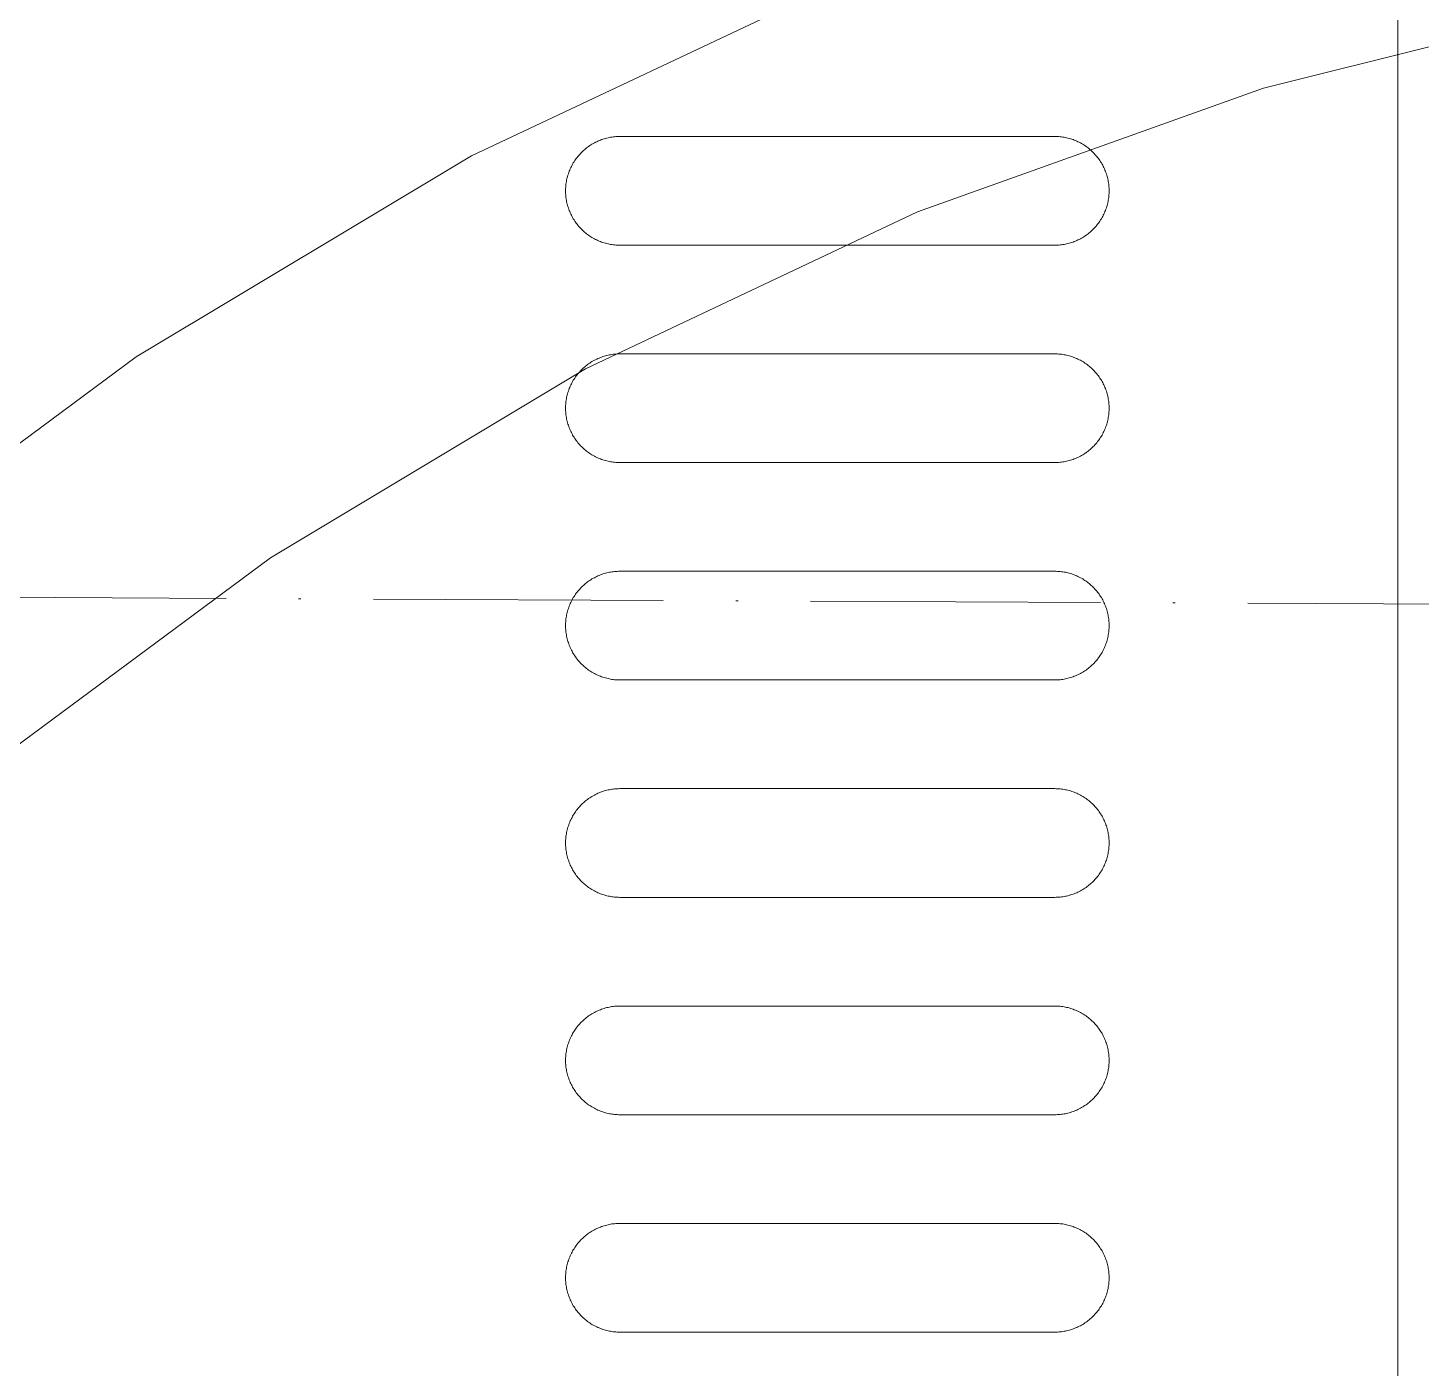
# Model space of a CAD drawing. Header units: millimetres. Extents: x -159872 to 386485, y -250577 to 158966.
# Drawn here: x 159329.5 to 159387.2, y 8898.6 to 8954.1 of the extents above; entities that cross this region are included whole.
import ezdxf

# ---------------------------------------------------------------- set-up
doc = ezdxf.new("R2010")
doc.units = ezdxf.units.MM
doc.header["$PDMODE"] = 1
doc.header["$PDSIZE"] = -2
doc.linetypes.add('ACAD_ISO10W100', pattern=[18, 12, -3, 0, -3])
doc.layers.add('LDS-equipment-kitchen equipment', color=3, linetype='Continuous', lineweight=13)
doc.layers.add('LDS-struct-extg-ceiling beams', color=252, linetype='ACAD_ISO10W100', lineweight=9)

# ---------------------------------------------------------------- blocks, each defined once
blk = doc.blocks.new('Group-344')
at = {"layer": 'LDS-equipment-kitchen equipment'}
for points in [[(98712.687, 45306.623, 0), (98712.687, 45989.023, 0)], [(98680.487, 45407.073, 0), (98680.432, 45407.072, 0), (98680.377, 45407.07, 0), (98680.322, 45407.067, 0), (98680.267, 45407.062, 0), (98680.212, 45407.056, 0), (98680.157, 45407.049, 0), (98680.102, 45407.04, 0), (98680.048, 45407.03, 0), (98679.994, 45407.018, 0), (98679.94, 45407.006, 0), (98679.887, 45406.992, 0), (98679.834, 45406.976, 0), (98679.781, 45406.96, 0), (98679.729, 45406.942, 0), (98679.677, 45406.922, 0), (98679.626, 45406.902, 0), (98679.575, 45406.88, 0), (98679.525, 45406.857, 0), (98679.476, 45406.833, 0), (98679.427, 45406.807, 0), (98679.378, 45406.781, 0), (98679.33, 45406.753, 0), (98679.283, 45406.724, 0), (98679.237, 45406.694, 0), (98679.192, 45406.663, 0), (98679.147, 45406.63, 0), (98679.103, 45406.597, 0), (98679.06, 45406.562, 0), (98679.018, 45406.527, 0), (98678.976, 45406.49, 0), (98678.936, 45406.453, 0), (98678.896, 45406.414, 0), (98678.858, 45406.375, 0), (98678.82, 45406.334, 0), (98678.783, 45406.293, 0), (98678.748, 45406.251, 0), (98678.713, 45406.207, 0), (98678.68, 45406.163, 0), (98678.648, 45406.119, 0), (98678.616, 45406.073, 0), (98678.586, 45406.027, 0), (98678.557, 45405.98, 0), (98678.529, 45405.932, 0), (98678.503, 45405.884, 0), (98678.477, 45405.835, 0), (98678.453, 45405.785, 0), (98678.43, 45405.735, 0), (98678.408, 45405.684, 0), (98678.388, 45405.633, 0), (98678.369, 45405.581, 0), (98678.351, 45405.529, 0), (98678.334, 45405.476, 0), (98678.319, 45405.423, 0), (98678.305, 45405.37, 0), (98678.292, 45405.316, 0), (98678.28, 45405.262, 0), (98678.27, 45405.208, 0), (98678.262, 45405.153, 0), (98678.254, 45405.099, 0), (98678.248, 45405.044, 0), (98678.243, 45404.989, 0), (98678.24, 45404.934, 0), (98678.238, 45404.878, 0), (98678.237, 45404.823, 0)], [(98698.487, 45407.073, 0), (98680.487, 45407.073, 0)], [(98700.737, 45404.823, 0), (98700.737, 45404.878, 0), (98700.735, 45404.934, 0), (98700.731, 45404.989, 0), (98700.726, 45405.044, 0), (98700.72, 45405.099, 0), (98700.713, 45405.153, 0), (98700.704, 45405.208, 0), (98700.694, 45405.262, 0), (98700.683, 45405.316, 0), (98700.67, 45405.37, 0), (98700.656, 45405.423, 0), (98700.64, 45405.476, 0), (98700.624, 45405.529, 0), (98700.606, 45405.581, 0), (98700.586, 45405.633, 0), (98700.566, 45405.684, 0), (98700.544, 45405.735, 0), (98700.521, 45405.785, 0), (98700.497, 45405.835, 0), (98700.472, 45405.884, 0), (98700.445, 45405.932, 0), (98700.417, 45405.98, 0), (98700.388, 45406.027, 0), (98700.358, 45406.073, 0), (98700.327, 45406.119, 0), (98700.294, 45406.163, 0), (98700.261, 45406.207, 0), (98700.227, 45406.251, 0), (98700.191, 45406.293, 0), (98700.154, 45406.334, 0), (98700.117, 45406.375, 0), (98700.078, 45406.414, 0), (98700.039, 45406.453, 0), (98699.998, 45406.49, 0), (98699.957, 45406.527, 0), (98699.915, 45406.562, 0), (98699.872, 45406.597, 0), (98699.828, 45406.63, 0), (98699.783, 45406.663, 0), (98699.737, 45406.694, 0), (98699.691, 45406.724, 0), (98699.644, 45406.753, 0), (98699.596, 45406.781, 0), (98699.548, 45406.807, 0), (98699.499, 45406.833, 0), (98699.449, 45406.857, 0), (98699.399, 45406.88, 0), (98699.348, 45406.902, 0), (98699.297, 45406.922, 0), (98699.245, 45406.942, 0), (98699.193, 45406.96, 0), (98699.14, 45406.976, 0), (98699.087, 45406.992, 0), (98699.034, 45407.006, 0), (98698.98, 45407.018, 0), (98698.926, 45407.03, 0), (98698.872, 45407.04, 0), (98698.817, 45407.049, 0), (98698.763, 45407.056, 0), (98698.708, 45407.062, 0), (98698.653, 45407.067, 0), (98698.598, 45407.07, 0), (98698.542, 45407.072, 0), (98698.487, 45407.073, 0)], [(98678.237, 45404.823, 0), (98678.238, 45404.768, 0), (98678.24, 45404.713, 0), (98678.243, 45404.658, 0), (98678.248, 45404.603, 0), (98678.254, 45404.548, 0), (98678.262, 45404.493, 0), (98678.27, 45404.438, 0), (98678.28, 45404.384, 0), (98678.292, 45404.33, 0), (98678.305, 45404.276, 0), (98678.319, 45404.223, 0), (98678.334, 45404.17, 0), (98678.351, 45404.117, 0), (98678.369, 45404.065, 0), (98678.388, 45404.013, 0), (98678.408, 45403.962, 0), (98678.43, 45403.911, 0), (98678.453, 45403.861, 0), (98678.477, 45403.812, 0), (98678.503, 45403.762, 0), (98678.529, 45403.714, 0), (98678.557, 45403.666, 0), (98678.586, 45403.619, 0), (98678.616, 45403.573, 0), (98678.648, 45403.528, 0), (98678.68, 45403.483, 0), (98678.713, 45403.439, 0), (98678.748, 45403.396, 0), (98678.783, 45403.353, 0), (98678.82, 45403.312, 0), (98678.858, 45403.272, 0), (98678.896, 45403.232, 0), (98678.936, 45403.194, 0), (98678.976, 45403.156, 0), (98679.018, 45403.119, 0), (98679.06, 45403.084, 0), (98679.103, 45403.049, 0), (98679.147, 45403.016, 0), (98679.192, 45402.984, 0), (98679.237, 45402.952, 0), (98679.283, 45402.922, 0), (98679.33, 45402.893, 0), (98679.378, 45402.865, 0), (98679.427, 45402.839, 0), (98679.476, 45402.813, 0), (98679.525, 45402.789, 0), (98679.575, 45402.766, 0), (98679.626, 45402.744, 0), (98679.677, 45402.724, 0), (98679.729, 45402.705, 0), (98679.781, 45402.687, 0), (98679.834, 45402.67, 0), (98679.887, 45402.655, 0), (98679.94, 45402.641, 0), (98679.994, 45402.628, 0), (98680.048, 45402.616, 0), (98680.102, 45402.606, 0), (98680.157, 45402.597, 0), (98680.212, 45402.59, 0), (98680.267, 45402.584, 0), (98680.322, 45402.579, 0), (98680.377, 45402.576, 0), (98680.432, 45402.574, 0), (98680.487, 45402.573, 0)], [(98698.487, 45402.573, 0), (98698.542, 45402.574, 0), (98698.598, 45402.576, 0), (98698.653, 45402.579, 0), (98698.708, 45402.584, 0), (98698.763, 45402.59, 0), (98698.817, 45402.597, 0), (98698.872, 45402.606, 0), (98698.926, 45402.616, 0), (98698.98, 45402.628, 0), (98699.034, 45402.641, 0), (98699.087, 45402.655, 0), (98699.14, 45402.67, 0), (98699.193, 45402.687, 0), (98699.245, 45402.705, 0), (98699.297, 45402.724, 0), (98699.348, 45402.744, 0), (98699.399, 45402.766, 0), (98699.449, 45402.789, 0), (98699.499, 45402.813, 0), (98699.548, 45402.839, 0), (98699.596, 45402.865, 0), (98699.644, 45402.893, 0), (98699.691, 45402.922, 0), (98699.737, 45402.952, 0), (98699.783, 45402.984, 0), (98699.828, 45403.016, 0), (98699.872, 45403.049, 0), (98699.915, 45403.084, 0), (98699.957, 45403.119, 0), (98699.998, 45403.156, 0), (98700.039, 45403.194, 0), (98700.078, 45403.232, 0), (98700.117, 45403.272, 0), (98700.154, 45403.312, 0), (98700.191, 45403.353, 0), (98700.227, 45403.396, 0), (98700.261, 45403.439, 0), (98700.294, 45403.483, 0), (98700.327, 45403.528, 0), (98700.358, 45403.573, 0), (98700.388, 45403.619, 0), (98700.417, 45403.666, 0), (98700.445, 45403.714, 0), (98700.472, 45403.762, 0), (98700.497, 45403.812, 0), (98700.521, 45403.861, 0), (98700.544, 45403.911, 0), (98700.566, 45403.962, 0), (98700.586, 45404.013, 0), (98700.606, 45404.065, 0), (98700.624, 45404.117, 0), (98700.64, 45404.17, 0), (98700.656, 45404.223, 0), (98700.67, 45404.276, 0), (98700.683, 45404.33, 0), (98700.694, 45404.384, 0), (98700.704, 45404.438, 0), (98700.713, 45404.493, 0), (98700.72, 45404.548, 0), (98700.726, 45404.603, 0), (98700.731, 45404.658, 0), (98700.735, 45404.713, 0), (98700.737, 45404.768, 0), (98700.737, 45404.823, 0)], [(98698.487, 45402.573, 0), (98680.487, 45402.573, 0)], [(98680.487, 45398.073, 0), (98680.432, 45398.073, 0), (98680.377, 45398.07, 0), (98680.322, 45398.067, 0), (98680.267, 45398.062, 0), (98680.212, 45398.056, 0), (98680.157, 45398.049, 0), (98680.102, 45398.04, 0), (98680.048, 45398.03, 0), (98679.994, 45398.019, 0), (98679.94, 45398.006, 0), (98679.887, 45397.992, 0), (98679.834, 45397.976, 0), (98679.781, 45397.96, 0), (98679.729, 45397.942, 0), (98679.677, 45397.922, 0), (98679.626, 45397.902, 0), (98679.575, 45397.88, 0), (98679.525, 45397.857, 0), (98679.476, 45397.833, 0), (98679.427, 45397.808, 0), (98679.378, 45397.781, 0), (98679.33, 45397.753, 0), (98679.283, 45397.724, 0), (98679.237, 45397.694, 0), (98679.192, 45397.663, 0), (98679.147, 45397.63, 0), (98679.103, 45397.597, 0), (98679.06, 45397.562, 0), (98679.018, 45397.527, 0), (98678.976, 45397.49, 0), (98678.936, 45397.453, 0), (98678.896, 45397.414, 0), (98678.858, 45397.375, 0), (98678.82, 45397.334, 0), (98678.783, 45397.293, 0), (98678.748, 45397.251, 0), (98678.713, 45397.207, 0), (98678.68, 45397.164, 0), (98678.648, 45397.119, 0), (98678.616, 45397.073, 0), (98678.586, 45397.027, 0), (98678.557, 45396.98, 0), (98678.529, 45396.932, 0), (98678.503, 45396.884, 0), (98678.477, 45396.835, 0), (98678.453, 45396.785, 0), (98678.43, 45396.735, 0), (98678.408, 45396.684, 0), (98678.388, 45396.633, 0), (98678.369, 45396.581, 0), (98678.351, 45396.529, 0), (98678.334, 45396.476, 0), (98678.319, 45396.423, 0), (98678.305, 45396.37, 0), (98678.292, 45396.316, 0), (98678.28, 45396.262, 0), (98678.27, 45396.208, 0), (98678.262, 45396.153, 0), (98678.254, 45396.099, 0), (98678.248, 45396.044, 0), (98678.243, 45395.989, 0), (98678.24, 45395.934, 0), (98678.238, 45395.878, 0), (98678.237, 45395.823, 0)], [(98698.487, 45398.073, 0), (98680.487, 45398.073, 0)], [(98700.737, 45395.823, 0), (98700.737, 45395.878, 0), (98700.735, 45395.934, 0), (98700.731, 45395.989, 0), (98700.726, 45396.044, 0), (98700.72, 45396.099, 0), (98700.713, 45396.153, 0), (98700.704, 45396.208, 0), (98700.694, 45396.262, 0), (98700.683, 45396.316, 0), (98700.67, 45396.37, 0), (98700.656, 45396.423, 0), (98700.64, 45396.476, 0), (98700.624, 45396.529, 0), (98700.606, 45396.581, 0), (98700.586, 45396.633, 0), (98700.566, 45396.684, 0), (98700.544, 45396.735, 0), (98700.521, 45396.785, 0), (98700.497, 45396.835, 0), (98700.472, 45396.884, 0), (98700.445, 45396.932, 0), (98700.417, 45396.98, 0), (98700.388, 45397.027, 0), (98700.358, 45397.073, 0), (98700.327, 45397.119, 0), (98700.294, 45397.164, 0), (98700.261, 45397.207, 0), (98700.227, 45397.251, 0), (98700.191, 45397.293, 0), (98700.154, 45397.334, 0), (98700.117, 45397.375, 0), (98700.078, 45397.414, 0), (98700.039, 45397.453, 0), (98699.998, 45397.49, 0), (98699.957, 45397.527, 0), (98699.915, 45397.562, 0), (98699.872, 45397.597, 0), (98699.828, 45397.63, 0), (98699.783, 45397.663, 0), (98699.737, 45397.694, 0), (98699.691, 45397.724, 0), (98699.644, 45397.753, 0), (98699.596, 45397.781, 0), (98699.548, 45397.808, 0), (98699.499, 45397.833, 0), (98699.449, 45397.857, 0), (98699.399, 45397.88, 0), (98699.348, 45397.902, 0), (98699.297, 45397.922, 0), (98699.245, 45397.942, 0), (98699.193, 45397.96, 0), (98699.14, 45397.976, 0), (98699.087, 45397.992, 0), (98699.034, 45398.006, 0), (98698.98, 45398.019, 0), (98698.926, 45398.03, 0), (98698.872, 45398.04, 0), (98698.817, 45398.049, 0), (98698.763, 45398.056, 0), (98698.708, 45398.062, 0), (98698.653, 45398.067, 0), (98698.598, 45398.07, 0), (98698.542, 45398.073, 0), (98698.487, 45398.073, 0)], [(98678.237, 45395.823, 0), (98678.238, 45395.768, 0), (98678.24, 45395.713, 0), (98678.243, 45395.658, 0), (98678.248, 45395.603, 0), (98678.254, 45395.548, 0), (98678.262, 45395.493, 0), (98678.27, 45395.439, 0), (98678.28, 45395.384, 0), (98678.292, 45395.33, 0), (98678.305, 45395.276, 0), (98678.319, 45395.223, 0), (98678.334, 45395.17, 0), (98678.351, 45395.117, 0), (98678.369, 45395.065, 0), (98678.388, 45395.013, 0), (98678.408, 45394.962, 0), (98678.43, 45394.911, 0), (98678.453, 45394.861, 0), (98678.477, 45394.812, 0), (98678.503, 45394.763, 0), (98678.529, 45394.714, 0), (98678.557, 45394.666, 0), (98678.586, 45394.619, 0), (98678.616, 45394.573, 0), (98678.648, 45394.528, 0), (98678.68, 45394.483, 0), (98678.713, 45394.439, 0), (98678.748, 45394.396, 0), (98678.783, 45394.354, 0), (98678.82, 45394.312, 0), (98678.858, 45394.272, 0), (98678.896, 45394.232, 0), (98678.936, 45394.194, 0), (98678.976, 45394.156, 0), (98679.018, 45394.119, 0), (98679.06, 45394.084, 0), (98679.103, 45394.049, 0), (98679.147, 45394.016, 0), (98679.192, 45393.984, 0), (98679.237, 45393.952, 0), (98679.283, 45393.922, 0), (98679.33, 45393.893, 0), (98679.378, 45393.865, 0), (98679.427, 45393.839, 0), (98679.476, 45393.813, 0), (98679.525, 45393.789, 0), (98679.575, 45393.766, 0), (98679.626, 45393.744, 0), (98679.677, 45393.724, 0), (98679.729, 45393.705, 0), (98679.781, 45393.687, 0), (98679.834, 45393.67, 0), (98679.887, 45393.655, 0), (98679.94, 45393.641, 0), (98679.994, 45393.628, 0), (98680.048, 45393.616, 0), (98680.102, 45393.606, 0), (98680.157, 45393.598, 0), (98680.212, 45393.59, 0), (98680.267, 45393.584, 0), (98680.322, 45393.579, 0), (98680.377, 45393.576, 0), (98680.432, 45393.574, 0), (98680.487, 45393.573, 0)], [(98698.487, 45393.573, 0), (98698.542, 45393.574, 0), (98698.598, 45393.576, 0), (98698.653, 45393.579, 0), (98698.708, 45393.584, 0), (98698.763, 45393.59, 0), (98698.817, 45393.598, 0), (98698.872, 45393.606, 0), (98698.926, 45393.616, 0), (98698.98, 45393.628, 0), (98699.034, 45393.641, 0), (98699.087, 45393.655, 0), (98699.14, 45393.67, 0), (98699.193, 45393.687, 0), (98699.245, 45393.705, 0), (98699.297, 45393.724, 0), (98699.348, 45393.744, 0), (98699.399, 45393.766, 0), (98699.449, 45393.789, 0), (98699.499, 45393.813, 0), (98699.548, 45393.839, 0), (98699.596, 45393.865, 0), (98699.644, 45393.893, 0), (98699.691, 45393.922, 0), (98699.737, 45393.952, 0), (98699.783, 45393.984, 0), (98699.828, 45394.016, 0), (98699.872, 45394.049, 0), (98699.915, 45394.084, 0), (98699.957, 45394.119, 0), (98699.998, 45394.156, 0), (98700.039, 45394.194, 0), (98700.078, 45394.232, 0), (98700.117, 45394.272, 0), (98700.154, 45394.312, 0), (98700.191, 45394.354, 0), (98700.227, 45394.396, 0), (98700.261, 45394.439, 0), (98700.294, 45394.483, 0), (98700.327, 45394.528, 0), (98700.358, 45394.573, 0), (98700.388, 45394.619, 0), (98700.417, 45394.666, 0), (98700.445, 45394.714, 0), (98700.472, 45394.763, 0), (98700.497, 45394.812, 0), (98700.521, 45394.861, 0), (98700.544, 45394.911, 0), (98700.566, 45394.962, 0), (98700.586, 45395.013, 0), (98700.606, 45395.065, 0), (98700.624, 45395.117, 0), (98700.64, 45395.17, 0), (98700.656, 45395.223, 0), (98700.67, 45395.276, 0), (98700.683, 45395.33, 0), (98700.694, 45395.384, 0), (98700.704, 45395.439, 0), (98700.713, 45395.493, 0), (98700.72, 45395.548, 0), (98700.726, 45395.603, 0), (98700.731, 45395.658, 0), (98700.735, 45395.713, 0), (98700.737, 45395.768, 0), (98700.737, 45395.823, 0)], [(98698.487, 45393.573, 0), (98680.487, 45393.573, 0)], [(98680.487, 45389.073, 0), (98680.432, 45389.072, 0), (98680.377, 45389.07, 0), (98680.322, 45389.067, 0), (98680.267, 45389.062, 0), (98680.212, 45389.056, 0), (98680.157, 45389.049, 0), (98680.102, 45389.04, 0), (98680.048, 45389.03, 0), (98679.994, 45389.018, 0), (98679.94, 45389.006, 0), (98679.887, 45388.992, 0), (98679.834, 45388.976, 0), (98679.781, 45388.96, 0), (98679.729, 45388.942, 0), (98679.677, 45388.922, 0), (98679.626, 45388.902, 0), (98679.575, 45388.88, 0), (98679.525, 45388.857, 0), (98679.476, 45388.833, 0), (98679.427, 45388.807, 0), (98679.378, 45388.781, 0), (98679.33, 45388.753, 0), (98679.283, 45388.724, 0), (98679.237, 45388.694, 0), (98679.192, 45388.663, 0), (98679.147, 45388.63, 0), (98679.103, 45388.597, 0), (98679.06, 45388.562, 0), (98679.018, 45388.527, 0), (98678.976, 45388.49, 0), (98678.936, 45388.453, 0), (98678.896, 45388.414, 0), (98678.858, 45388.375, 0), (98678.82, 45388.334, 0), (98678.783, 45388.293, 0), (98678.748, 45388.251, 0), (98678.713, 45388.207, 0), (98678.68, 45388.163, 0), (98678.648, 45388.119, 0), (98678.616, 45388.073, 0), (98678.586, 45388.027, 0), (98678.557, 45387.98, 0), (98678.529, 45387.932, 0), (98678.503, 45387.884, 0), (98678.477, 45387.835, 0), (98678.453, 45387.785, 0), (98678.43, 45387.735, 0), (98678.408, 45387.684, 0), (98678.388, 45387.633, 0), (98678.369, 45387.581, 0), (98678.351, 45387.529, 0), (98678.334, 45387.476, 0), (98678.319, 45387.423, 0), (98678.305, 45387.37, 0), (98678.292, 45387.316, 0), (98678.28, 45387.262, 0), (98678.27, 45387.208, 0), (98678.262, 45387.153, 0), (98678.254, 45387.099, 0), (98678.248, 45387.044, 0), (98678.243, 45386.989, 0), (98678.24, 45386.934, 0), (98678.238, 45386.878, 0), (98678.237, 45386.823, 0)], [(98698.487, 45389.073, 0), (98680.487, 45389.073, 0)], [(98700.737, 45386.823, 0), (98700.737, 45386.878, 0), (98700.735, 45386.934, 0), (98700.731, 45386.989, 0), (98700.726, 45387.044, 0), (98700.72, 45387.099, 0), (98700.713, 45387.153, 0), (98700.704, 45387.208, 0), (98700.694, 45387.262, 0), (98700.683, 45387.316, 0), (98700.67, 45387.37, 0), (98700.656, 45387.423, 0), (98700.64, 45387.476, 0), (98700.624, 45387.529, 0), (98700.606, 45387.581, 0), (98700.586, 45387.633, 0), (98700.566, 45387.684, 0), (98700.544, 45387.735, 0), (98700.521, 45387.785, 0), (98700.497, 45387.835, 0), (98700.472, 45387.884, 0), (98700.445, 45387.932, 0), (98700.417, 45387.98, 0), (98700.388, 45388.027, 0), (98700.358, 45388.073, 0), (98700.327, 45388.119, 0), (98700.294, 45388.163, 0), (98700.261, 45388.207, 0), (98700.227, 45388.251, 0), (98700.191, 45388.293, 0), (98700.154, 45388.334, 0), (98700.117, 45388.375, 0), (98700.078, 45388.414, 0), (98700.039, 45388.453, 0), (98699.998, 45388.49, 0), (98699.957, 45388.527, 0), (98699.915, 45388.562, 0), (98699.872, 45388.597, 0), (98699.828, 45388.63, 0), (98699.783, 45388.663, 0), (98699.737, 45388.694, 0), (98699.691, 45388.724, 0), (98699.644, 45388.753, 0), (98699.596, 45388.781, 0), (98699.548, 45388.807, 0), (98699.499, 45388.833, 0), (98699.449, 45388.857, 0), (98699.399, 45388.88, 0), (98699.348, 45388.902, 0), (98699.297, 45388.922, 0), (98699.245, 45388.942, 0), (98699.193, 45388.96, 0), (98699.14, 45388.976, 0), (98699.087, 45388.992, 0), (98699.034, 45389.006, 0), (98698.98, 45389.018, 0), (98698.926, 45389.03, 0), (98698.872, 45389.04, 0), (98698.817, 45389.049, 0), (98698.763, 45389.056, 0), (98698.708, 45389.062, 0), (98698.653, 45389.067, 0), (98698.598, 45389.07, 0), (98698.542, 45389.072, 0), (98698.487, 45389.073, 0)], [(98678.237, 45386.823, 0), (98678.238, 45386.768, 0), (98678.24, 45386.713, 0), (98678.243, 45386.658, 0), (98678.248, 45386.603, 0), (98678.254, 45386.548, 0), (98678.262, 45386.493, 0), (98678.27, 45386.438, 0), (98678.28, 45386.384, 0), (98678.292, 45386.33, 0), (98678.305, 45386.276, 0), (98678.319, 45386.223, 0), (98678.334, 45386.17, 0), (98678.351, 45386.117, 0), (98678.369, 45386.065, 0), (98678.388, 45386.013, 0), (98678.408, 45385.962, 0), (98678.43, 45385.911, 0), (98678.453, 45385.861, 0), (98678.477, 45385.812, 0), (98678.503, 45385.763, 0), (98678.529, 45385.714, 0), (98678.557, 45385.666, 0), (98678.586, 45385.619, 0), (98678.616, 45385.573, 0), (98678.648, 45385.528, 0), (98678.68, 45385.483, 0), (98678.713, 45385.439, 0), (98678.748, 45385.396, 0), (98678.783, 45385.354, 0), (98678.82, 45385.312, 0), (98678.858, 45385.272, 0), (98678.896, 45385.232, 0), (98678.936, 45385.194, 0), (98678.976, 45385.156, 0), (98679.018, 45385.119, 0), (98679.06, 45385.084, 0), (98679.103, 45385.049, 0), (98679.147, 45385.016, 0), (98679.192, 45384.984, 0), (98679.237, 45384.952, 0), (98679.283, 45384.922, 0), (98679.33, 45384.893, 0), (98679.378, 45384.865, 0), (98679.427, 45384.839, 0), (98679.476, 45384.813, 0), (98679.525, 45384.789, 0), (98679.575, 45384.766, 0), (98679.626, 45384.744, 0), (98679.677, 45384.724, 0), (98679.729, 45384.705, 0), (98679.781, 45384.687, 0), (98679.834, 45384.67, 0), (98679.887, 45384.655, 0), (98679.94, 45384.641, 0), (98679.994, 45384.628, 0), (98680.048, 45384.616, 0), (98680.102, 45384.606, 0), (98680.157, 45384.598, 0), (98680.212, 45384.59, 0), (98680.267, 45384.584, 0), (98680.322, 45384.579, 0), (98680.377, 45384.576, 0), (98680.432, 45384.574, 0), (98680.487, 45384.573, 0)], [(98698.487, 45384.573, 0), (98698.542, 45384.574, 0), (98698.598, 45384.576, 0), (98698.653, 45384.579, 0), (98698.708, 45384.584, 0), (98698.763, 45384.59, 0), (98698.817, 45384.598, 0), (98698.872, 45384.606, 0), (98698.926, 45384.616, 0), (98698.98, 45384.628, 0), (98699.034, 45384.641, 0), (98699.087, 45384.655, 0), (98699.14, 45384.67, 0), (98699.193, 45384.687, 0), (98699.245, 45384.705, 0), (98699.297, 45384.724, 0), (98699.348, 45384.744, 0), (98699.399, 45384.766, 0), (98699.449, 45384.789, 0), (98699.499, 45384.813, 0), (98699.548, 45384.839, 0), (98699.596, 45384.865, 0), (98699.644, 45384.893, 0), (98699.691, 45384.922, 0), (98699.737, 45384.952, 0), (98699.783, 45384.984, 0), (98699.828, 45385.016, 0), (98699.872, 45385.049, 0), (98699.915, 45385.084, 0), (98699.957, 45385.119, 0), (98699.998, 45385.156, 0), (98700.039, 45385.194, 0), (98700.078, 45385.232, 0), (98700.117, 45385.272, 0), (98700.154, 45385.312, 0), (98700.191, 45385.354, 0), (98700.227, 45385.396, 0), (98700.261, 45385.439, 0), (98700.294, 45385.483, 0), (98700.327, 45385.528, 0), (98700.358, 45385.573, 0), (98700.388, 45385.619, 0), (98700.417, 45385.666, 0), (98700.445, 45385.714, 0), (98700.472, 45385.763, 0), (98700.497, 45385.812, 0), (98700.521, 45385.861, 0), (98700.544, 45385.911, 0), (98700.566, 45385.962, 0), (98700.586, 45386.013, 0), (98700.606, 45386.065, 0), (98700.624, 45386.117, 0), (98700.64, 45386.17, 0), (98700.656, 45386.223, 0), (98700.67, 45386.276, 0), (98700.683, 45386.33, 0), (98700.694, 45386.384, 0), (98700.704, 45386.438, 0), (98700.713, 45386.493, 0), (98700.72, 45386.548, 0), (98700.726, 45386.603, 0), (98700.731, 45386.658, 0), (98700.735, 45386.713, 0), (98700.737, 45386.768, 0), (98700.737, 45386.823, 0)], [(98698.487, 45384.573, 0), (98680.487, 45384.573, 0)], [(98680.487, 45380.073, 0), (98680.432, 45380.072, 0), (98680.377, 45380.07, 0), (98680.322, 45380.067, 0), (98680.267, 45380.062, 0), (98680.212, 45380.056, 0), (98680.157, 45380.049, 0), (98680.102, 45380.04, 0), (98680.048, 45380.03, 0), (98679.994, 45380.018, 0), (98679.94, 45380.006, 0), (98679.887, 45379.992, 0), (98679.834, 45379.976, 0), (98679.781, 45379.96, 0), (98679.729, 45379.942, 0), (98679.677, 45379.922, 0), (98679.626, 45379.902, 0), (98679.575, 45379.88, 0), (98679.525, 45379.857, 0), (98679.476, 45379.833, 0), (98679.427, 45379.807, 0), (98679.378, 45379.781, 0), (98679.33, 45379.753, 0), (98679.283, 45379.724, 0), (98679.237, 45379.694, 0), (98679.192, 45379.663, 0), (98679.147, 45379.63, 0), (98679.103, 45379.597, 0), (98679.06, 45379.562, 0), (98679.018, 45379.527, 0), (98678.976, 45379.49, 0), (98678.936, 45379.453, 0), (98678.896, 45379.414, 0), (98678.858, 45379.375, 0), (98678.82, 45379.334, 0), (98678.783, 45379.293, 0), (98678.748, 45379.25, 0), (98678.713, 45379.207, 0), (98678.68, 45379.163, 0), (98678.648, 45379.119, 0), (98678.616, 45379.073, 0), (98678.586, 45379.027, 0), (98678.557, 45378.98, 0), (98678.529, 45378.932, 0), (98678.503, 45378.884, 0), (98678.477, 45378.835, 0), (98678.453, 45378.785, 0), (98678.43, 45378.735, 0), (98678.408, 45378.684, 0), (98678.388, 45378.633, 0), (98678.369, 45378.581, 0), (98678.351, 45378.529, 0), (98678.334, 45378.476, 0), (98678.319, 45378.423, 0), (98678.305, 45378.37, 0), (98678.292, 45378.316, 0), (98678.28, 45378.262, 0), (98678.27, 45378.208, 0), (98678.262, 45378.153, 0), (98678.254, 45378.099, 0), (98678.248, 45378.044, 0), (98678.243, 45377.989, 0), (98678.24, 45377.934, 0), (98678.238, 45377.878, 0), (98678.237, 45377.823, 0)], [(98698.487, 45380.073, 0), (98680.487, 45380.073, 0)], [(98700.737, 45377.823, 0), (98700.737, 45377.878, 0), (98700.735, 45377.934, 0), (98700.731, 45377.989, 0), (98700.726, 45378.044, 0), (98700.72, 45378.099, 0), (98700.713, 45378.153, 0), (98700.704, 45378.208, 0), (98700.694, 45378.262, 0), (98700.683, 45378.316, 0), (98700.67, 45378.37, 0), (98700.656, 45378.423, 0), (98700.64, 45378.476, 0), (98700.624, 45378.529, 0), (98700.606, 45378.581, 0), (98700.586, 45378.633, 0), (98700.566, 45378.684, 0), (98700.544, 45378.735, 0), (98700.521, 45378.785, 0), (98700.497, 45378.835, 0), (98700.472, 45378.884, 0), (98700.445, 45378.932, 0), (98700.417, 45378.98, 0), (98700.388, 45379.027, 0), (98700.358, 45379.073, 0), (98700.327, 45379.119, 0), (98700.294, 45379.163, 0), (98700.261, 45379.207, 0), (98700.227, 45379.25, 0), (98700.191, 45379.293, 0), (98700.154, 45379.334, 0), (98700.117, 45379.375, 0), (98700.078, 45379.414, 0), (98700.039, 45379.453, 0), (98699.998, 45379.49, 0), (98699.957, 45379.527, 0), (98699.915, 45379.562, 0), (98699.872, 45379.597, 0), (98699.828, 45379.63, 0), (98699.783, 45379.663, 0), (98699.737, 45379.694, 0), (98699.691, 45379.724, 0), (98699.644, 45379.753, 0), (98699.596, 45379.781, 0), (98699.548, 45379.807, 0), (98699.499, 45379.833, 0), (98699.449, 45379.857, 0), (98699.399, 45379.88, 0), (98699.348, 45379.902, 0), (98699.297, 45379.922, 0), (98699.245, 45379.942, 0), (98699.193, 45379.96, 0), (98699.14, 45379.976, 0), (98699.087, 45379.992, 0), (98699.034, 45380.006, 0), (98698.98, 45380.018, 0), (98698.926, 45380.03, 0), (98698.872, 45380.04, 0), (98698.817, 45380.049, 0), (98698.763, 45380.056, 0), (98698.708, 45380.062, 0), (98698.653, 45380.067, 0), (98698.598, 45380.07, 0), (98698.542, 45380.072, 0), (98698.487, 45380.073, 0)], [(98678.237, 45377.823, 0), (98678.238, 45377.768, 0), (98678.24, 45377.713, 0), (98678.243, 45377.658, 0), (98678.248, 45377.603, 0), (98678.254, 45377.548, 0), (98678.262, 45377.493, 0), (98678.27, 45377.438, 0), (98678.28, 45377.384, 0), (98678.292, 45377.33, 0), (98678.305, 45377.276, 0), (98678.319, 45377.223, 0), (98678.334, 45377.17, 0), (98678.351, 45377.117, 0), (98678.369, 45377.065, 0), (98678.388, 45377.013, 0), (98678.408, 45376.962, 0), (98678.43, 45376.911, 0), (98678.453, 45376.861, 0), (98678.477, 45376.811, 0), (98678.503, 45376.762, 0), (98678.529, 45376.714, 0), (98678.557, 45376.666, 0), (98678.586, 45376.619, 0), (98678.616, 45376.573, 0), (98678.648, 45376.528, 0), (98678.68, 45376.483, 0), (98678.713, 45376.439, 0), (98678.748, 45376.396, 0), (98678.783, 45376.353, 0), (98678.82, 45376.312, 0), (98678.858, 45376.272, 0), (98678.896, 45376.232, 0), (98678.936, 45376.194, 0), (98678.976, 45376.156, 0), (98679.018, 45376.119, 0), (98679.06, 45376.084, 0), (98679.103, 45376.049, 0), (98679.147, 45376.016, 0), (98679.192, 45375.984, 0), (98679.237, 45375.952, 0), (98679.283, 45375.922, 0), (98679.33, 45375.893, 0), (98679.378, 45375.865, 0), (98679.427, 45375.839, 0), (98679.476, 45375.813, 0), (98679.525, 45375.789, 0), (98679.575, 45375.766, 0), (98679.626, 45375.744, 0), (98679.677, 45375.724, 0), (98679.729, 45375.705, 0), (98679.781, 45375.687, 0), (98679.834, 45375.67, 0), (98679.887, 45375.655, 0), (98679.94, 45375.641, 0), (98679.994, 45375.628, 0), (98680.048, 45375.616, 0), (98680.102, 45375.606, 0), (98680.157, 45375.597, 0), (98680.212, 45375.59, 0), (98680.267, 45375.584, 0), (98680.322, 45375.579, 0), (98680.377, 45375.576, 0), (98680.432, 45375.574, 0), (98680.487, 45375.573, 0)], [(98698.487, 45375.573, 0), (98698.542, 45375.574, 0), (98698.598, 45375.576, 0), (98698.653, 45375.579, 0), (98698.708, 45375.584, 0), (98698.763, 45375.59, 0), (98698.817, 45375.597, 0), (98698.872, 45375.606, 0), (98698.926, 45375.616, 0), (98698.98, 45375.628, 0), (98699.034, 45375.641, 0), (98699.087, 45375.655, 0), (98699.14, 45375.67, 0), (98699.193, 45375.687, 0), (98699.245, 45375.705, 0), (98699.297, 45375.724, 0), (98699.348, 45375.744, 0), (98699.399, 45375.766, 0), (98699.449, 45375.789, 0), (98699.499, 45375.813, 0), (98699.548, 45375.839, 0), (98699.596, 45375.865, 0), (98699.644, 45375.893, 0), (98699.691, 45375.922, 0), (98699.737, 45375.952, 0), (98699.783, 45375.984, 0), (98699.828, 45376.016, 0), (98699.872, 45376.049, 0), (98699.915, 45376.084, 0), (98699.957, 45376.119, 0), (98699.998, 45376.156, 0), (98700.039, 45376.194, 0), (98700.078, 45376.232, 0), (98700.117, 45376.272, 0), (98700.154, 45376.312, 0), (98700.191, 45376.353, 0), (98700.227, 45376.396, 0), (98700.261, 45376.439, 0), (98700.294, 45376.483, 0), (98700.327, 45376.528, 0), (98700.358, 45376.573, 0), (98700.388, 45376.619, 0), (98700.417, 45376.666, 0), (98700.445, 45376.714, 0), (98700.472, 45376.762, 0), (98700.497, 45376.811, 0), (98700.521, 45376.861, 0), (98700.544, 45376.911, 0), (98700.566, 45376.962, 0), (98700.586, 45377.013, 0), (98700.606, 45377.065, 0), (98700.624, 45377.117, 0), (98700.64, 45377.17, 0), (98700.656, 45377.223, 0), (98700.67, 45377.276, 0), (98700.683, 45377.33, 0), (98700.694, 45377.384, 0), (98700.704, 45377.438, 0), (98700.713, 45377.493, 0), (98700.72, 45377.548, 0), (98700.726, 45377.603, 0), (98700.731, 45377.658, 0), (98700.735, 45377.713, 0), (98700.737, 45377.768, 0), (98700.737, 45377.823, 0)], [(98698.487, 45375.573, 0), (98680.487, 45375.573, 0)], [(98680.487, 45371.073, 0), (98680.432, 45371.072, 0), (98680.377, 45371.07, 0), (98680.322, 45371.067, 0), (98680.267, 45371.062, 0), (98680.212, 45371.056, 0), (98680.157, 45371.049, 0), (98680.102, 45371.04, 0), (98680.048, 45371.03, 0), (98679.994, 45371.018, 0), (98679.94, 45371.006, 0), (98679.887, 45370.992, 0), (98679.834, 45370.976, 0), (98679.781, 45370.96, 0), (98679.729, 45370.942, 0), (98679.677, 45370.922, 0), (98679.626, 45370.902, 0), (98679.575, 45370.88, 0), (98679.525, 45370.857, 0), (98679.476, 45370.833, 0), (98679.427, 45370.807, 0), (98679.378, 45370.781, 0), (98679.33, 45370.753, 0), (98679.283, 45370.724, 0), (98679.237, 45370.694, 0), (98679.192, 45370.663, 0), (98679.147, 45370.63, 0), (98679.103, 45370.597, 0), (98679.06, 45370.562, 0), (98679.018, 45370.527, 0), (98678.976, 45370.49, 0), (98678.936, 45370.453, 0), (98678.896, 45370.414, 0), (98678.858, 45370.375, 0), (98678.82, 45370.334, 0), (98678.783, 45370.293, 0), (98678.748, 45370.251, 0), (98678.713, 45370.207, 0), (98678.68, 45370.163, 0), (98678.648, 45370.119, 0), (98678.616, 45370.073, 0), (98678.586, 45370.027, 0), (98678.557, 45369.98, 0), (98678.529, 45369.932, 0), (98678.503, 45369.884, 0), (98678.477, 45369.835, 0), (98678.453, 45369.785, 0), (98678.43, 45369.735, 0), (98678.408, 45369.684, 0), (98678.388, 45369.633, 0), (98678.369, 45369.581, 0), (98678.351, 45369.529, 0), (98678.334, 45369.476, 0), (98678.319, 45369.423, 0), (98678.305, 45369.37, 0), (98678.292, 45369.316, 0), (98678.28, 45369.262, 0), (98678.27, 45369.208, 0), (98678.262, 45369.153, 0), (98678.254, 45369.099, 0), (98678.248, 45369.044, 0), (98678.243, 45368.989, 0), (98678.24, 45368.934, 0), (98678.238, 45368.878, 0), (98678.237, 45368.823, 0)], [(98698.487, 45371.073, 0), (98680.487, 45371.073, 0)], [(98700.737, 45368.823, 0), (98700.737, 45368.878, 0), (98700.735, 45368.934, 0), (98700.731, 45368.989, 0), (98700.726, 45369.044, 0), (98700.72, 45369.099, 0), (98700.713, 45369.153, 0), (98700.704, 45369.208, 0), (98700.694, 45369.262, 0), (98700.683, 45369.316, 0), (98700.67, 45369.37, 0), (98700.656, 45369.423, 0), (98700.64, 45369.476, 0), (98700.624, 45369.529, 0), (98700.606, 45369.581, 0), (98700.586, 45369.633, 0), (98700.566, 45369.684, 0), (98700.544, 45369.735, 0), (98700.521, 45369.785, 0), (98700.497, 45369.835, 0), (98700.472, 45369.884, 0), (98700.445, 45369.932, 0), (98700.417, 45369.98, 0), (98700.388, 45370.027, 0), (98700.358, 45370.073, 0), (98700.327, 45370.119, 0), (98700.294, 45370.163, 0), (98700.261, 45370.207, 0), (98700.227, 45370.251, 0), (98700.191, 45370.293, 0), (98700.154, 45370.334, 0), (98700.117, 45370.375, 0), (98700.078, 45370.414, 0), (98700.039, 45370.453, 0), (98699.998, 45370.49, 0), (98699.957, 45370.527, 0), (98699.915, 45370.562, 0), (98699.872, 45370.597, 0), (98699.828, 45370.63, 0), (98699.783, 45370.663, 0), (98699.737, 45370.694, 0), (98699.691, 45370.724, 0), (98699.644, 45370.753, 0), (98699.596, 45370.781, 0), (98699.548, 45370.807, 0), (98699.499, 45370.833, 0), (98699.449, 45370.857, 0), (98699.399, 45370.88, 0), (98699.348, 45370.902, 0), (98699.297, 45370.922, 0), (98699.245, 45370.942, 0), (98699.193, 45370.96, 0), (98699.14, 45370.976, 0), (98699.087, 45370.992, 0), (98699.034, 45371.006, 0), (98698.98, 45371.018, 0), (98698.926, 45371.03, 0), (98698.872, 45371.04, 0), (98698.817, 45371.049, 0), (98698.763, 45371.056, 0), (98698.708, 45371.062, 0), (98698.653, 45371.067, 0), (98698.598, 45371.07, 0), (98698.542, 45371.072, 0), (98698.487, 45371.073, 0)], [(98678.237, 45368.823, 0), (98678.238, 45368.768, 0), (98678.24, 45368.713, 0), (98678.243, 45368.658, 0), (98678.248, 45368.603, 0), (98678.254, 45368.548, 0), (98678.262, 45368.493, 0), (98678.27, 45368.439, 0), (98678.28, 45368.384, 0), (98678.292, 45368.33, 0), (98678.305, 45368.276, 0), (98678.319, 45368.223, 0), (98678.334, 45368.17, 0), (98678.351, 45368.117, 0), (98678.369, 45368.065, 0), (98678.388, 45368.013, 0), (98678.408, 45367.962, 0), (98678.43, 45367.911, 0), (98678.453, 45367.861, 0), (98678.477, 45367.812, 0), (98678.503, 45367.763, 0), (98678.529, 45367.714, 0), (98678.557, 45367.666, 0), (98678.586, 45367.619, 0), (98678.616, 45367.573, 0), (98678.648, 45367.528, 0), (98678.68, 45367.483, 0), (98678.713, 45367.439, 0), (98678.748, 45367.396, 0), (98678.783, 45367.354, 0), (98678.82, 45367.312, 0), (98678.858, 45367.272, 0), (98678.896, 45367.232, 0), (98678.936, 45367.194, 0), (98678.976, 45367.156, 0), (98679.018, 45367.119, 0), (98679.06, 45367.084, 0), (98679.103, 45367.049, 0), (98679.147, 45367.016, 0), (98679.192, 45366.984, 0), (98679.237, 45366.952, 0), (98679.283, 45366.922, 0), (98679.33, 45366.893, 0), (98679.378, 45366.865, 0), (98679.427, 45366.839, 0), (98679.476, 45366.813, 0), (98679.525, 45366.789, 0), (98679.575, 45366.766, 0), (98679.626, 45366.744, 0), (98679.677, 45366.724, 0), (98679.729, 45366.705, 0), (98679.781, 45366.687, 0), (98679.834, 45366.67, 0), (98679.887, 45366.655, 0), (98679.94, 45366.641, 0), (98679.994, 45366.628, 0), (98680.048, 45366.616, 0), (98680.102, 45366.606, 0), (98680.157, 45366.598, 0), (98680.212, 45366.59, 0), (98680.267, 45366.584, 0), (98680.322, 45366.579, 0), (98680.377, 45366.576, 0), (98680.432, 45366.574, 0), (98680.487, 45366.573, 0)], [(98698.487, 45366.573, 0), (98698.542, 45366.574, 0), (98698.598, 45366.576, 0), (98698.653, 45366.579, 0), (98698.708, 45366.584, 0), (98698.763, 45366.59, 0), (98698.817, 45366.598, 0), (98698.872, 45366.606, 0), (98698.926, 45366.616, 0), (98698.98, 45366.628, 0), (98699.034, 45366.641, 0), (98699.087, 45366.655, 0), (98699.14, 45366.67, 0), (98699.193, 45366.687, 0), (98699.245, 45366.705, 0), (98699.297, 45366.724, 0), (98699.348, 45366.744, 0), (98699.399, 45366.766, 0), (98699.449, 45366.789, 0), (98699.499, 45366.813, 0), (98699.548, 45366.839, 0), (98699.596, 45366.865, 0), (98699.644, 45366.893, 0), (98699.691, 45366.922, 0), (98699.737, 45366.952, 0), (98699.783, 45366.984, 0), (98699.828, 45367.016, 0), (98699.872, 45367.049, 0), (98699.915, 45367.084, 0), (98699.957, 45367.119, 0), (98699.998, 45367.156, 0), (98700.039, 45367.194, 0), (98700.078, 45367.232, 0), (98700.117, 45367.272, 0), (98700.154, 45367.312, 0), (98700.191, 45367.354, 0), (98700.227, 45367.396, 0), (98700.261, 45367.439, 0), (98700.294, 45367.483, 0), (98700.327, 45367.528, 0), (98700.358, 45367.573, 0), (98700.388, 45367.619, 0), (98700.417, 45367.666, 0), (98700.445, 45367.714, 0), (98700.472, 45367.763, 0), (98700.497, 45367.812, 0), (98700.521, 45367.861, 0), (98700.544, 45367.911, 0), (98700.566, 45367.962, 0), (98700.586, 45368.013, 0), (98700.606, 45368.065, 0), (98700.624, 45368.117, 0), (98700.64, 45368.17, 0), (98700.656, 45368.223, 0), (98700.67, 45368.276, 0), (98700.683, 45368.33, 0), (98700.694, 45368.384, 0), (98700.704, 45368.439, 0), (98700.713, 45368.493, 0), (98700.72, 45368.548, 0), (98700.726, 45368.603, 0), (98700.731, 45368.658, 0), (98700.735, 45368.713, 0), (98700.737, 45368.768, 0), (98700.737, 45368.823, 0)], [(98698.487, 45366.573, 0), (98680.487, 45366.573, 0)], [(98680.487, 45362.073, 0), (98680.432, 45362.072, 0), (98680.377, 45362.07, 0), (98680.322, 45362.067, 0), (98680.267, 45362.062, 0), (98680.212, 45362.056, 0), (98680.157, 45362.049, 0), (98680.102, 45362.04, 0), (98680.048, 45362.03, 0), (98679.994, 45362.018, 0), (98679.94, 45362.006, 0), (98679.887, 45361.992, 0), (98679.834, 45361.976, 0), (98679.781, 45361.96, 0), (98679.729, 45361.942, 0), (98679.677, 45361.922, 0), (98679.626, 45361.902, 0), (98679.575, 45361.88, 0), (98679.525, 45361.857, 0), (98679.476, 45361.833, 0), (98679.427, 45361.807, 0), (98679.378, 45361.781, 0), (98679.33, 45361.753, 0), (98679.283, 45361.724, 0), (98679.237, 45361.694, 0), (98679.192, 45361.663, 0), (98679.147, 45361.63, 0), (98679.103, 45361.597, 0), (98679.06, 45361.562, 0), (98679.018, 45361.527, 0), (98678.976, 45361.49, 0), (98678.936, 45361.453, 0), (98678.896, 45361.414, 0), (98678.858, 45361.375, 0), (98678.82, 45361.334, 0), (98678.783, 45361.293, 0), (98678.748, 45361.251, 0), (98678.713, 45361.207, 0), (98678.68, 45361.163, 0), (98678.648, 45361.119, 0), (98678.616, 45361.073, 0), (98678.586, 45361.027, 0), (98678.557, 45360.98, 0), (98678.529, 45360.932, 0), (98678.503, 45360.884, 0), (98678.477, 45360.835, 0), (98678.453, 45360.785, 0), (98678.43, 45360.735, 0), (98678.408, 45360.684, 0), (98678.388, 45360.633, 0), (98678.369, 45360.581, 0), (98678.351, 45360.529, 0), (98678.334, 45360.476, 0), (98678.319, 45360.423, 0), (98678.305, 45360.37, 0), (98678.292, 45360.316, 0), (98678.28, 45360.262, 0), (98678.27, 45360.208, 0), (98678.262, 45360.153, 0), (98678.254, 45360.099, 0), (98678.248, 45360.044, 0), (98678.243, 45359.989, 0), (98678.24, 45359.934, 0), (98678.238, 45359.878, 0), (98678.237, 45359.823, 0)], [(98698.487, 45362.073, 0), (98680.487, 45362.073, 0)], [(98700.737, 45359.823, 0), (98700.737, 45359.878, 0), (98700.735, 45359.934, 0), (98700.731, 45359.989, 0), (98700.726, 45360.044, 0), (98700.72, 45360.099, 0), (98700.713, 45360.153, 0), (98700.704, 45360.208, 0), (98700.694, 45360.262, 0), (98700.683, 45360.316, 0), (98700.67, 45360.37, 0), (98700.656, 45360.423, 0), (98700.64, 45360.476, 0), (98700.624, 45360.529, 0), (98700.606, 45360.581, 0), (98700.586, 45360.633, 0), (98700.566, 45360.684, 0), (98700.544, 45360.735, 0), (98700.521, 45360.785, 0), (98700.497, 45360.835, 0), (98700.472, 45360.884, 0), (98700.445, 45360.932, 0), (98700.417, 45360.98, 0), (98700.388, 45361.027, 0), (98700.358, 45361.073, 0), (98700.327, 45361.119, 0), (98700.294, 45361.163, 0), (98700.261, 45361.207, 0), (98700.227, 45361.251, 0), (98700.191, 45361.293, 0), (98700.154, 45361.334, 0), (98700.117, 45361.375, 0), (98700.078, 45361.414, 0), (98700.039, 45361.453, 0), (98699.998, 45361.49, 0), (98699.957, 45361.527, 0), (98699.915, 45361.562, 0), (98699.872, 45361.597, 0), (98699.828, 45361.63, 0), (98699.783, 45361.663, 0), (98699.737, 45361.694, 0), (98699.691, 45361.724, 0), (98699.644, 45361.753, 0), (98699.596, 45361.781, 0), (98699.548, 45361.807, 0), (98699.499, 45361.833, 0), (98699.449, 45361.857, 0), (98699.399, 45361.88, 0), (98699.348, 45361.902, 0), (98699.297, 45361.922, 0), (98699.245, 45361.942, 0), (98699.193, 45361.96, 0), (98699.14, 45361.976, 0), (98699.087, 45361.992, 0), (98699.034, 45362.006, 0), (98698.98, 45362.018, 0), (98698.926, 45362.03, 0), (98698.872, 45362.04, 0), (98698.817, 45362.049, 0), (98698.763, 45362.056, 0), (98698.708, 45362.062, 0), (98698.653, 45362.067, 0), (98698.598, 45362.07, 0), (98698.542, 45362.072, 0), (98698.487, 45362.073, 0)], [(98678.237, 45359.823, 0), (98678.238, 45359.768, 0), (98678.24, 45359.713, 0), (98678.243, 45359.658, 0), (98678.248, 45359.603, 0), (98678.254, 45359.548, 0), (98678.262, 45359.493, 0), (98678.27, 45359.438, 0), (98678.28, 45359.384, 0), (98678.292, 45359.33, 0), (98678.305, 45359.276, 0), (98678.319, 45359.223, 0), (98678.334, 45359.17, 0), (98678.351, 45359.117, 0), (98678.369, 45359.065, 0), (98678.388, 45359.013, 0), (98678.408, 45358.962, 0), (98678.43, 45358.911, 0), (98678.453, 45358.861, 0), (98678.477, 45358.812, 0), (98678.503, 45358.762, 0), (98678.529, 45358.714, 0), (98678.557, 45358.666, 0), (98678.586, 45358.619, 0), (98678.616, 45358.573, 0), (98678.648, 45358.528, 0), (98678.68, 45358.483, 0), (98678.713, 45358.439, 0), (98678.748, 45358.396, 0), (98678.783, 45358.353, 0), (98678.82, 45358.312, 0), (98678.858, 45358.272, 0), (98678.896, 45358.232, 0), (98678.936, 45358.194, 0), (98678.976, 45358.156, 0), (98679.018, 45358.119, 0), (98679.06, 45358.084, 0), (98679.103, 45358.049, 0), (98679.147, 45358.016, 0), (98679.192, 45357.984, 0), (98679.237, 45357.952, 0), (98679.283, 45357.922, 0), (98679.33, 45357.893, 0), (98679.378, 45357.865, 0), (98679.427, 45357.839, 0), (98679.476, 45357.813, 0), (98679.525, 45357.789, 0), (98679.575, 45357.766, 0), (98679.626, 45357.744, 0), (98679.677, 45357.724, 0), (98679.729, 45357.705, 0), (98679.781, 45357.687, 0), (98679.834, 45357.67, 0), (98679.887, 45357.655, 0), (98679.94, 45357.641, 0), (98679.994, 45357.628, 0), (98680.048, 45357.616, 0), (98680.102, 45357.606, 0), (98680.157, 45357.597, 0), (98680.212, 45357.59, 0), (98680.267, 45357.584, 0), (98680.322, 45357.579, 0), (98680.377, 45357.576, 0), (98680.432, 45357.574, 0), (98680.487, 45357.573, 0)], [(98698.487, 45357.573, 0), (98698.542, 45357.574, 0), (98698.598, 45357.576, 0), (98698.653, 45357.579, 0), (98698.708, 45357.584, 0), (98698.763, 45357.59, 0), (98698.817, 45357.597, 0), (98698.872, 45357.606, 0), (98698.926, 45357.616, 0), (98698.98, 45357.628, 0), (98699.034, 45357.641, 0), (98699.087, 45357.655, 0), (98699.14, 45357.67, 0), (98699.193, 45357.687, 0), (98699.245, 45357.705, 0), (98699.297, 45357.724, 0), (98699.348, 45357.744, 0), (98699.399, 45357.766, 0), (98699.449, 45357.789, 0), (98699.499, 45357.813, 0), (98699.548, 45357.839, 0), (98699.596, 45357.865, 0), (98699.644, 45357.893, 0), (98699.691, 45357.922, 0), (98699.737, 45357.952, 0), (98699.783, 45357.984, 0), (98699.828, 45358.016, 0), (98699.872, 45358.049, 0), (98699.915, 45358.084, 0), (98699.957, 45358.119, 0), (98699.998, 45358.156, 0), (98700.039, 45358.194, 0), (98700.078, 45358.232, 0), (98700.117, 45358.272, 0), (98700.154, 45358.312, 0), (98700.191, 45358.353, 0), (98700.227, 45358.396, 0), (98700.261, 45358.439, 0), (98700.294, 45358.483, 0), (98700.327, 45358.528, 0), (98700.358, 45358.573, 0), (98700.388, 45358.619, 0), (98700.417, 45358.666, 0), (98700.445, 45358.714, 0), (98700.472, 45358.762, 0), (98700.497, 45358.812, 0), (98700.521, 45358.861, 0), (98700.544, 45358.911, 0), (98700.566, 45358.962, 0), (98700.586, 45359.013, 0), (98700.606, 45359.065, 0), (98700.624, 45359.117, 0), (98700.64, 45359.17, 0), (98700.656, 45359.223, 0), (98700.67, 45359.276, 0), (98700.683, 45359.33, 0), (98700.694, 45359.384, 0), (98700.704, 45359.438, 0), (98700.713, 45359.493, 0), (98700.72, 45359.548, 0), (98700.726, 45359.603, 0), (98700.731, 45359.658, 0), (98700.735, 45359.713, 0), (98700.737, 45359.768, 0), (98700.737, 45359.823, 0)], [(98698.487, 45357.573, 0), (98680.487, 45357.573, 0)]]:
    blk.add_polyline3d(points, dxfattribs=at)
for p in [(98678.237, 45404.823), (98700.737, 45404.823), (98678.237, 45395.823), (98700.737, 45395.823), (98678.237, 45386.823), (98700.737, 45386.823), (98678.237, 45377.823), (98700.737, 45377.823), (98678.237, 45368.823), (98700.737, 45368.823), (98678.237, 45359.823), (98700.737, 45359.823)]:
    blk.add_point(p, dxfattribs=at)
blk = doc.blocks.new('Group-345')
at = {"layer": 'LDS-equipment-kitchen equipment'}
for points in [[(98590.298, 45292.942, 0), (98594.233, 45308.649, 0), (98599.688, 45323.895, 0), (98606.611, 45338.532, 0), (98614.935, 45352.421, 0), (98624.581, 45365.427, 0), (98635.455, 45377.425, 0), (98647.453, 45388.299, 0), (98660.459, 45397.945, 0), (98674.347, 45406.269, 0), (98688.985, 45413.192, 0), (98704.231, 45418.647, 0), (98719.938, 45422.582, 0), (98735.955, 45424.958, 0), (98752.128, 45425.752, 0), (98768.301, 45424.958, 0), (98784.318, 45422.582, 0), (98800.025, 45418.647, 0), (98815.271, 45413.192, 0)], [(98600.106, 45290.991, 0), (98603.802, 45305.746, 0), (98608.927, 45320.068, 0), (98615.43, 45333.819, 0), (98623.25, 45346.865, 0), (98632.311, 45359.083, 0), (98642.526, 45370.354, 0), (98653.797, 45380.569, 0), (98666.015, 45389.63, 0), (98679.061, 45397.45, 0), (98692.812, 45403.953, 0), (98707.134, 45409.078, 0), (98721.889, 45412.774, 0), (98736.935, 45415.006, 0), (98752.128, 45415.752, 0), (98767.321, 45415.006, 0), (98782.367, 45412.774, 0), (98797.122, 45409.078, 0), (98811.444, 45403.953, 0)]]:
    blk.add_polyline3d(points, dxfattribs=at)
blk = doc.blocks.new('Group-346')
at = {"layer": 'LDS-equipment-kitchen equipment'}
blk.add_blockref('Group-345', (0, 0), dxfattribs=at)
blk = doc.blocks.new('Group-410')
at = {"layer": 'LDS-equipment-kitchen equipment'}
for name in ['Group-346', 'Group-344']:
    blk.add_blockref(name, (0, 0), dxfattribs=at)

msp = doc.modelspace()

# ---------------------------------------------------------------- linework, layer by layer
at = {"layer": 'LDS-struct-extg-ceiling beams'}
msp.add_line((154221.54666, 8954.05329), (159637.17046, 8929.05329), dxfattribs=at)

# ---------------------------------------------------------------- block references
at = {"layer": 'LDS-equipment-kitchen equipment', "color": 7}
msp.add_blockref('Group-410', (60673.51323, -36457.51522), dxfattribs=at)

doc.saveas('drawing.dxf')
